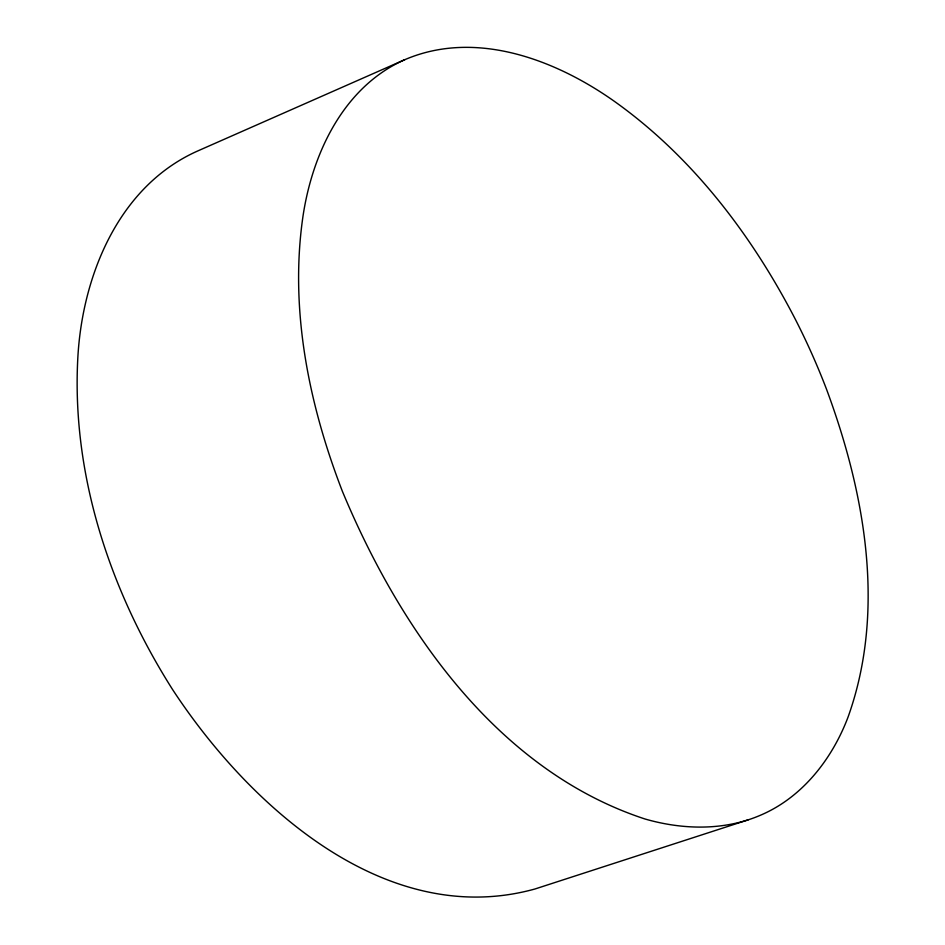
<?xml version="1.0" encoding="UTF-8"?>
<svg xmlns="http://www.w3.org/2000/svg" width="945" height="945" viewBox="0 0 945 945"><rect width="100%" height="100%" fill="white"/><g stroke="black" fill="none" stroke-linecap="round" stroke-linejoin="round"><path stroke-width="1.42" d="M404.791 59.689C343.673 86.692 312.405 153.291 302.991 216.216C289.383 309.334 308.791 404.342 342.362 491.258C399.629 628.862 497.058 770.458 644.892 818.961C682.361 829.804 723.835 830.927 760.17 815.358C802.246 797.604 832.108 759.118 847.996 717.243C886.268 610.683 864.888 492.676 826.544 389.305A1267.954 946.701 -16.4 0 0 794.804 318.252C751.11 234.088 691.681 156.149 613.801 100.926C554.75 59.322 475.252 29.413 404.791 59.689L198.048 150.822C118.172 186.035 81.849 276.873 77.75 359.254C71.749 476.008 110.553 591.806 172.64 689.637C248.181 804.786 385.383 930.447 535.035 888.973L748.239 819.823"/></g></svg>
